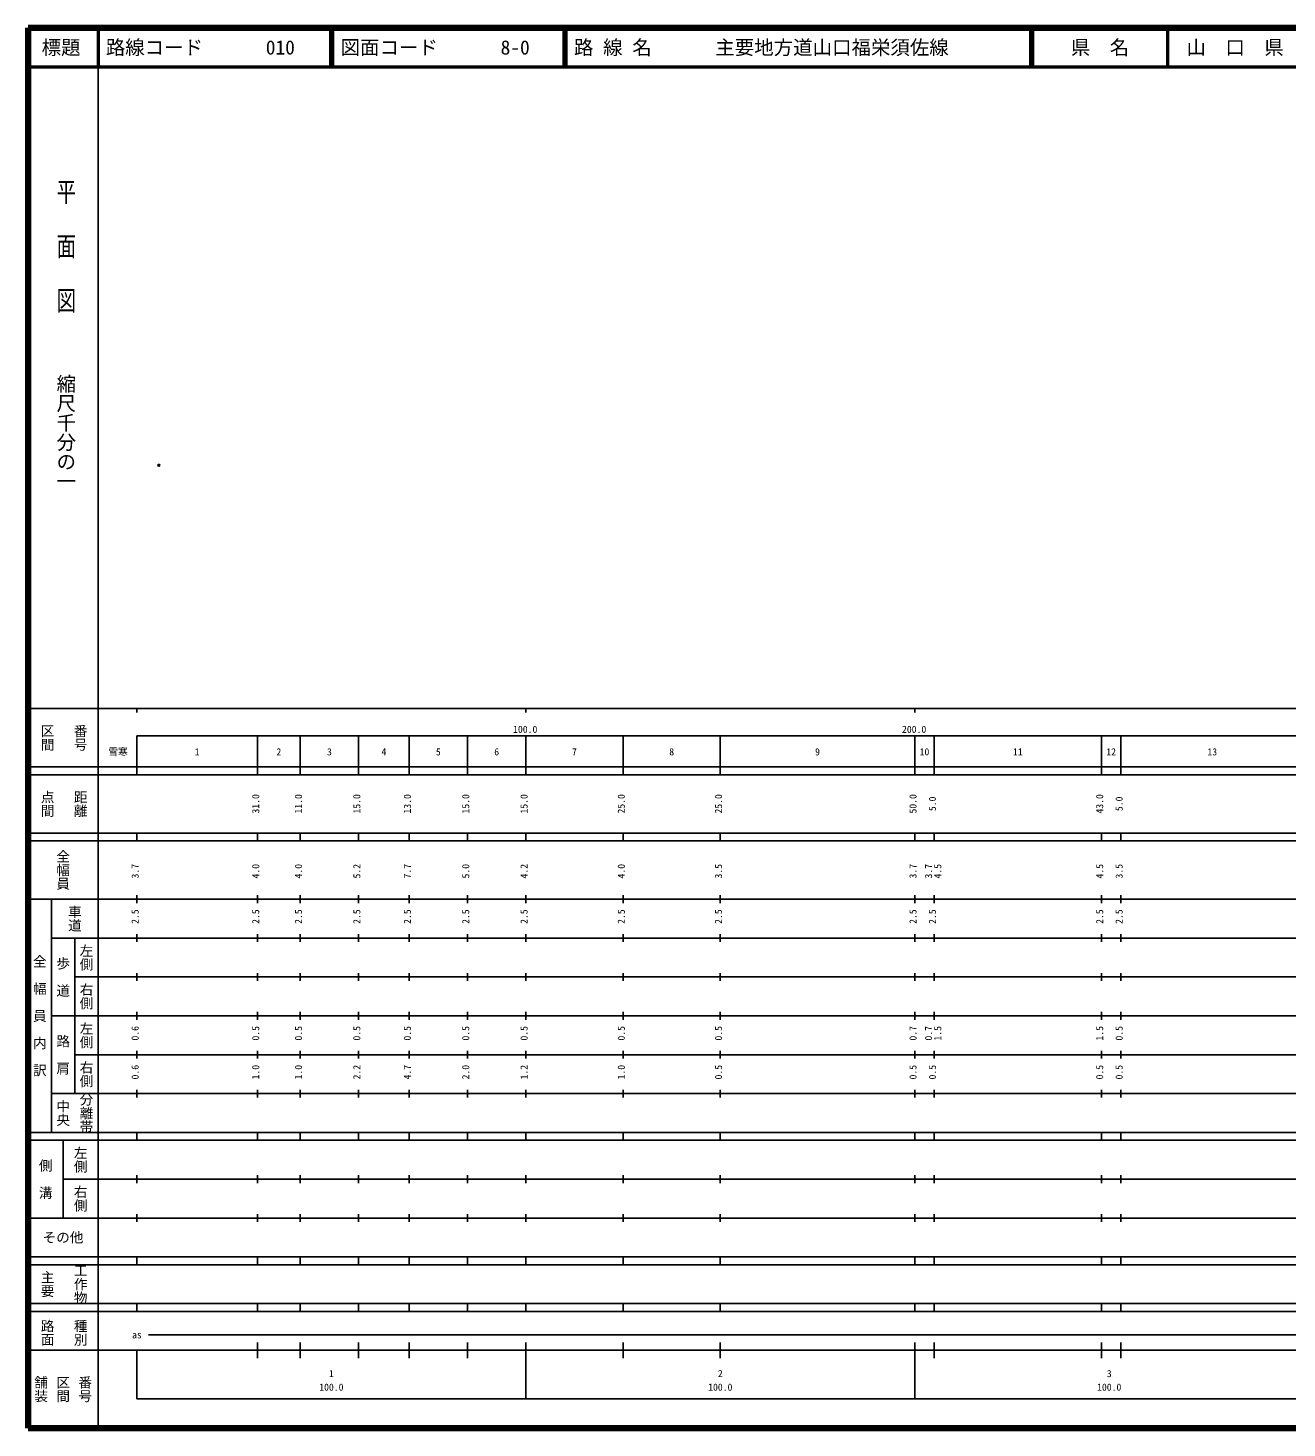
# Model space of a CAD drawing. Units: millimetres on the paper. Extents: x 40 to 680, y 20 to 380.
# Drawn here: x 40 to 363.7, y 20 to 380 of the extents above; entities that cross this region are included whole.
import ezdxf
from ezdxf.enums import TextEntityAlignment as Align

# ---------------------------------------------------------------- set-up
doc = ezdxf.new("R2010")
doc.units = ezdxf.units.MM
doc.header["$PDMODE"] = 32
doc.header["$PDSIZE"] = 0.5
doc.layers.add('M-OTRS', color=6, linetype='Continuous')
doc.layers.add('M-TTL-TXT', color=7, linetype='Continuous')
for name, color, linetype, lineweight in [('M-TTL', 2, 'Continuous', 140), ('M-TTL-BAND', 7, 'Continuous', 25), ('M-TTL-LINE', 7, 'Continuous', 50)]:
    doc.layers.add(name, color=color, linetype=linetype, lineweight=lineweight)
doc.styles.add('@ＭＳ ゴシック', font='')
doc.styles.add('ＭＳ ゴシック', font='')
doc.styles.get('@ＭＳ ゴシック').set_extended_font_data('@MS Gothic')
doc.styles.get('ＭＳ ゴシック').set_extended_font_data('MS Gothic')

msp = doc.modelspace()

# ---------------------------------------------------------------- linework, layer by layer
at = {"layer": 'M-OTRS'}
msp.add_point((73.674, 267.549), dxfattribs=at)
at = {"layer": 'M-TTL'}
for p, q in [((40, 380), (40, 20)), ((680, 380), (40, 380)), ((40, 20), (680, 20))]:
    msp.add_line(p, q, dxfattribs=at)
at = {"layer": 'M-TTL-BAND'}
for p, q in [((58, 370), (58, 20)), ((40, 205), (579, 205)), ((68, 205), (68, 204)), ((168, 205), (168, 204)), ((268, 205), (268, 204)), ((68, 198), (579, 198)), ((68, 198), (68, 188)), ((99, 188), (99, 198)), ((110, 188), (110, 198)), ((125, 188), (125, 198)), ((138, 188), (138, 198)), ((153, 188), (153, 198)), ((168, 188), (168, 198)), ((193, 188), (193, 198)), ((218, 188), (218, 198)), ((268, 188), (268, 198)), ((273, 188), (273, 198)), ((316, 188), (316, 198)), ((321, 188), (321, 198)), ((40, 190), (579, 190)), ((40, 188), (579, 188)), ((40, 173), (579, 173)), ((68, 171), (68, 173)), ((99, 171), (99, 173)), ((110, 171), (110, 173)), ((125, 171), (125, 173)), ((138, 171), (138, 173)), ((153, 171), (153, 173)), ((168, 171), (168, 173)), ((193, 171), (193, 173)), ((218, 171), (218, 173)), ((268, 171), (268, 173)), ((273, 171), (273, 173)), ((316, 171), (316, 173)), ((321, 171), (321, 173)), ((40, 171), (579, 171)), ((40, 156), (579, 156)), ((46, 96), (46, 156)), ((68, 155), (68, 157)), ((99, 155), (99, 157)), ((110, 155), (110, 157)), ((125, 155), (125, 157)), ((138, 155), (138, 157)), ((153, 155), (153, 157)), ((168, 155), (168, 157)), ((193, 155), (193, 157)), ((218, 155), (218, 157)), ((268, 155), (268, 157)), ((273, 155), (273, 157)), ((316, 155), (316, 157)), ((321, 155), (321, 157)), ((46, 146), (579, 146)), ((52, 146), (52, 106)), ((68, 145), (68, 147)), ((99, 145), (99, 147)), ((110, 145), (110, 147)), ((125, 145), (125, 147)), ((138, 145), (138, 147)), ((153, 145), (153, 147)), ((168, 145), (168, 147)), ((193, 145), (193, 147)), ((218, 145), (218, 147)), ((268, 145), (268, 147)), ((273, 145), (273, 147)), ((316, 145), (316, 147)), ((321, 145), (321, 147)), ((68, 135), (68, 137)), ((99, 135), (99, 137)), ((110, 135), (110, 137)), ((125, 135), (125, 137)), ((138, 135), (138, 137)), ((153, 135), (153, 137)), ((168, 135), (168, 137)), ((193, 135), (193, 137)), ((218, 135), (218, 137)), ((268, 135), (268, 137)), ((273, 135), (273, 137)), ((316, 135), (316, 137)), ((321, 135), (321, 137)), ((52, 136), (579, 136)), ((46, 126), (579, 126)), ((68, 125), (68, 127)), ((99, 125), (99, 127)), ((110, 125), (110, 127)), ((125, 125), (125, 127)), ((138, 125), (138, 127)), ((153, 125), (153, 127)), ((168, 125), (168, 127)), ((193, 125), (193, 127)), ((218, 125), (218, 127)), ((268, 125), (268, 127)), ((273, 125), (273, 127)), ((316, 125), (316, 127)), ((321, 125), (321, 127)), ((52, 116), (579, 116)), ((68, 115), (68, 117)), ((99, 115), (99, 117)), ((110, 115), (110, 117)), ((125, 115), (125, 117)), ((138, 115), (138, 117)), ((153, 115), (153, 117)), ((168, 115), (168, 117)), ((193, 115), (193, 117)), ((218, 115), (218, 117)), ((268, 115), (268, 117)), ((273, 115), (273, 117)), ((316, 115), (316, 117)), ((321, 115), (321, 117)), ((46, 106), (579, 106)), ((68, 105), (68, 107)), ((99, 105), (99, 107)), ((110, 105), (110, 107)), ((125, 105), (125, 107)), ((138, 105), (138, 107)), ((153, 105), (153, 107)), ((168, 105), (168, 107)), ((193, 105), (193, 107)), ((218, 105), (218, 107)), ((268, 105), (268, 107)), ((273, 105), (273, 107)), ((316, 105), (316, 107)), ((321, 105), (321, 107)), ((40, 96), (579, 96)), ((40, 94), (579, 94)), ((49, 94), (49, 74)), ((68, 94), (68, 96)), ((99, 94), (99, 96)), ((110, 94), (110, 96)), ((125, 94), (125, 96)), ((138, 94), (138, 96)), ((153, 94), (153, 96)), ((168, 94), (168, 96)), ((193, 94), (193, 96)), ((218, 94), (218, 96)), ((268, 94), (268, 96)), ((273, 94), (273, 96)), ((316, 94), (316, 96)), ((321, 94), (321, 96)), ((49, 84), (579, 84)), ((68, 83), (68, 85)), ((99, 83), (99, 85)), ((110, 83), (110, 85)), ((125, 83), (125, 85)), ((138, 83), (138, 85)), ((153, 83), (153, 85)), ((168, 83), (168, 85)), ((193, 83), (193, 85)), ((218, 83), (218, 85)), ((268, 83), (268, 85)), ((273, 83), (273, 85)), ((316, 83), (316, 85)), ((321, 83), (321, 85)), ((40, 74), (579, 74)), ((68, 73), (68, 75)), ((99, 73), (99, 75)), ((110, 73), (110, 75)), ((125, 73), (125, 75)), ((138, 73), (138, 75)), ((153, 73), (153, 75)), ((168, 73), (168, 75)), ((193, 73), (193, 75)), ((218, 73), (218, 75)), ((268, 73), (268, 75)), ((273, 73), (273, 75)), ((316, 73), (316, 75)), ((321, 73), (321, 75)), ((40, 64), (579, 64)), ((40, 62), (579, 62)), ((68, 62), (68, 64)), ((99, 62), (99, 64)), ((110, 62), (110, 64)), ((125, 62), (125, 64)), ((138, 62), (138, 64)), ((153, 62), (153, 64)), ((168, 62), (168, 64)), ((193, 62), (193, 64)), ((218, 62), (218, 64)), ((268, 62), (268, 64)), ((273, 62), (273, 64)), ((316, 62), (316, 64)), ((321, 62), (321, 64)), ((40, 52), (579, 52)), ((68, 50), (68, 52)), ((99, 50), (99, 52)), ((110, 50), (110, 52)), ((125, 50), (125, 52)), ((138, 50), (138, 52)), ((153, 50), (153, 52)), ((168, 50), (168, 52)), ((193, 50), (193, 52)), ((218, 50), (218, 52)), ((268, 50), (268, 52)), ((273, 50), (273, 52)), ((316, 50), (316, 52)), ((321, 50), (321, 52)), ((40, 50), (579, 50)), ((71, 44), (565, 44)), ((40, 40), (579, 40)), ((68, 40), (68, 27.5)), ((99, 38), (99, 42)), ((110, 38), (110, 42)), ((125, 38), (125, 42)), ((138, 38), (138, 42)), ((153, 38), (153, 42)), ((168, 27.5), (168, 42)), ((193, 38), (193, 42)), ((218, 38), (218, 42)), ((268, 27.5), (268, 42)), ((273, 38), (273, 42)), ((316, 38), (316, 42)), ((321, 38), (321, 42)), ((68, 27.5), (579, 27.5))]:
    msp.add_line(p, q, dxfattribs=at)
at = {"layer": 'M-TTL-LINE'}
for p, q in [((58, 380), (58, 370)), ((117.75, 380), (117.75, 370)), ((118.25, 380), (118.25, 370)), ((177.75, 380), (177.75, 370)), ((178.25, 380), (178.25, 370)), ((297.75, 380), (297.75, 370)), ((298.25, 380), (298.25, 370)), ((333, 380), (333, 370)), ((40, 370), (680, 370))]:
    msp.add_line(p, q, dxfattribs=at)

# ---------------------------------------------------------------- texts
at = {"layer": 'M-TTL-BAND', "style": '@ＭＳ ゴシック', "width": 1.4}
msp.add_text('平  面  図', height=3.666, rotation=270, dxfattribs=at).set_placement((49.777, 306.475), align=Align.MIDDLE_RIGHT)
at = {"layer": 'M-TTL-BAND', "style": '@ＭＳ ゴシック'}
msp.add_text('縮尺千分の一', height=3.666, rotation=270, dxfattribs=at).set_placement((49.777, 261.03), align=Align.MIDDLE_RIGHT)
for s, p in [('区間', (45, 197.5)), ('番号', (53.5, 197.5)), ('点間', (45, 180.5)), ('距離', (53.5, 180.5)), ('全幅員', (49, 163.5)), ('車道', (52, 151)), ('左側', (55, 141)), ('全\u3000幅\u3000員\u3000内\u3000訳', (43, 126)), ('歩\u3000道', (49, 136)), ('右側', (55, 131)), ('左側', (55, 121)), ('路\u3000肩', (49, 116)), ('右側', (55, 111)), ('分離帯', (55, 101)), ('中央', (49, 101)), ('左側', (53.5, 89)), ('側\u3000溝', (44.5, 84)), ('右側', (53.5, 79)), ('工作物', (53.5, 57)), ('主要', (45, 57)), ('路面', (45, 44.5)), ('種別', (53.5, 44.5)), ('舗装', (43.333, 30)), ('区間', (49, 30)), ('番号', (54.667, 30))]:
    msp.add_text(s, height=2.566, rotation=270, dxfattribs=at).set_placement(p, align=Align.MIDDLE_CENTER)
at = {"layer": 'M-TTL-BAND', "style": 'ＭＳ ゴシック'}
for s, p in [('100.0', (167.844, 198.195)), ('200.0', (267.844, 198.195)), ('雪寒', (63.143, 192.405)), ('1', (83.5, 192.405)), ('2', (104.5, 192.405)), ('3', (117.5, 192.405)), ('4', (131.5, 192.405)), ('5', (145.5, 192.405)), ('6', (160.5, 192.405)), ('7', (180.5, 192.405)), ('8', (205.5, 192.405)), ('9', (243, 192.405)), ('10', (270.5, 192.405)), ('11', (294.5, 192.405)), ('12', (318.5, 192.405)), ('13', (344.5, 192.405)), ('as', (68, 42.5)), ('1', (118, 32.523)), ('2', (218, 32.523)), ('3', (318, 32.523)), ('100.0', (118, 29.033)), ('100.0', (218, 29.033)), ('100.0', (318, 29.033))]:
    msp.add_text(s, height=1.833, dxfattribs=at).set_placement(p, align=Align.BOTTOM_CENTER)
for s, p in [('31.0', (100, 180.5)), ('11.0', (111, 180.5)), ('15.0', (126, 180.5)), ('13.0', (139, 180.5)), ('15.0', (154, 180.5)), ('15.0', (169, 180.5)), ('25.0', (194, 180.5)), ('25.0', (219, 180.5)), ('50.0', (269, 180.5)), ('5.0', (274, 180.5)), ('43.0', (317, 180.5)), ('5.0', (322, 180.5)), ('3.7', (69, 163.174)), ('4.0', (100, 163.174)), ('4.0', (111, 163.174)), ('5.2', (126, 163.174)), ('7.7', (139, 163.174)), ('5.0', (154, 163.174)), ('4.2', (169, 163.174)), ('4.0', (194, 163.174)), ('3.5', (219, 163.174)), ('3.7', (269, 163.174)), ('3.7', (273, 163.174)), ('4.5', (275.37, 163.174)), ('4.5', (317, 163.174)), ('3.5', (322, 163.174)), ('2.5', (69, 151.5)), ('2.5', (100, 151.5)), ('2.5', (111, 151.5)), ('2.5', (126, 151.5)), ('2.5', (139, 151.5)), ('2.5', (154, 151.5)), ('2.5', (169, 151.5)), ('2.5', (194, 151.5)), ('2.5', (219, 151.5)), ('2.5', (269, 151.5)), ('2.5', (274, 151.5)), ('2.5', (317, 151.5)), ('2.5', (322, 151.5)), ('0.6', (69, 121.5)), ('0.5', (100, 121.5)), ('0.5', (111, 121.5)), ('0.5', (126, 121.5)), ('0.5', (139, 121.5)), ('0.5', (154, 121.5)), ('0.5', (169, 121.5)), ('0.5', (194, 121.5)), ('0.5', (219, 121.5)), ('0.7', (269, 121.5)), ('0.7', (273, 121.5)), ('1.5', (275.37, 121.5)), ('1.5', (317, 121.5)), ('0.5', (322, 121.5)), ('0.6', (69, 111.5)), ('1.0', (100, 111.5)), ('1.0', (111, 111.5)), ('2.2', (126, 111.5)), ('4.7', (139, 111.5)), ('2.0', (154, 111.5)), ('1.2', (169, 111.5)), ('1.0', (194, 111.5)), ('0.5', (219, 111.5)), ('0.5', (269, 111.5)), ('0.5', (274, 111.5)), ('0.5', (317, 111.5)), ('0.5', (322, 111.5))]:
    msp.add_text(s, height=1.833, rotation=90, dxfattribs=at).set_placement(p, align=Align.BOTTOM_CENTER)
msp.add_text('その他', height=2.566, dxfattribs=at).set_placement((49, 69), align=Align.MIDDLE_CENTER)
at = {"layer": 'M-TTL-TXT', "style": 'ＭＳ ゴシック'}
for s, p in [('標題', (48.5, 375)), ('県\u3000名', (315.625, 375)), ('山\u3000口\u3000県', (350.375, 375))]:
    msp.add_text(s, height=3.666, dxfattribs=at).set_placement(p, align=Align.MIDDLE_CENTER)
for s, p in [('路線コード', (60, 375)), ('010', (101.142, 375)), ('図面コード', (120.38, 375)), ('8-0', (161.521, 375)), ('路 線 名', (180.38, 375)), ('主要地方道山口福栄須佐線', (216.734, 375))]:
    msp.add_text(s, height=3.666, dxfattribs=at).set_placement(p, align=Align.MIDDLE_LEFT)

doc.saveas('drawing.dxf')
